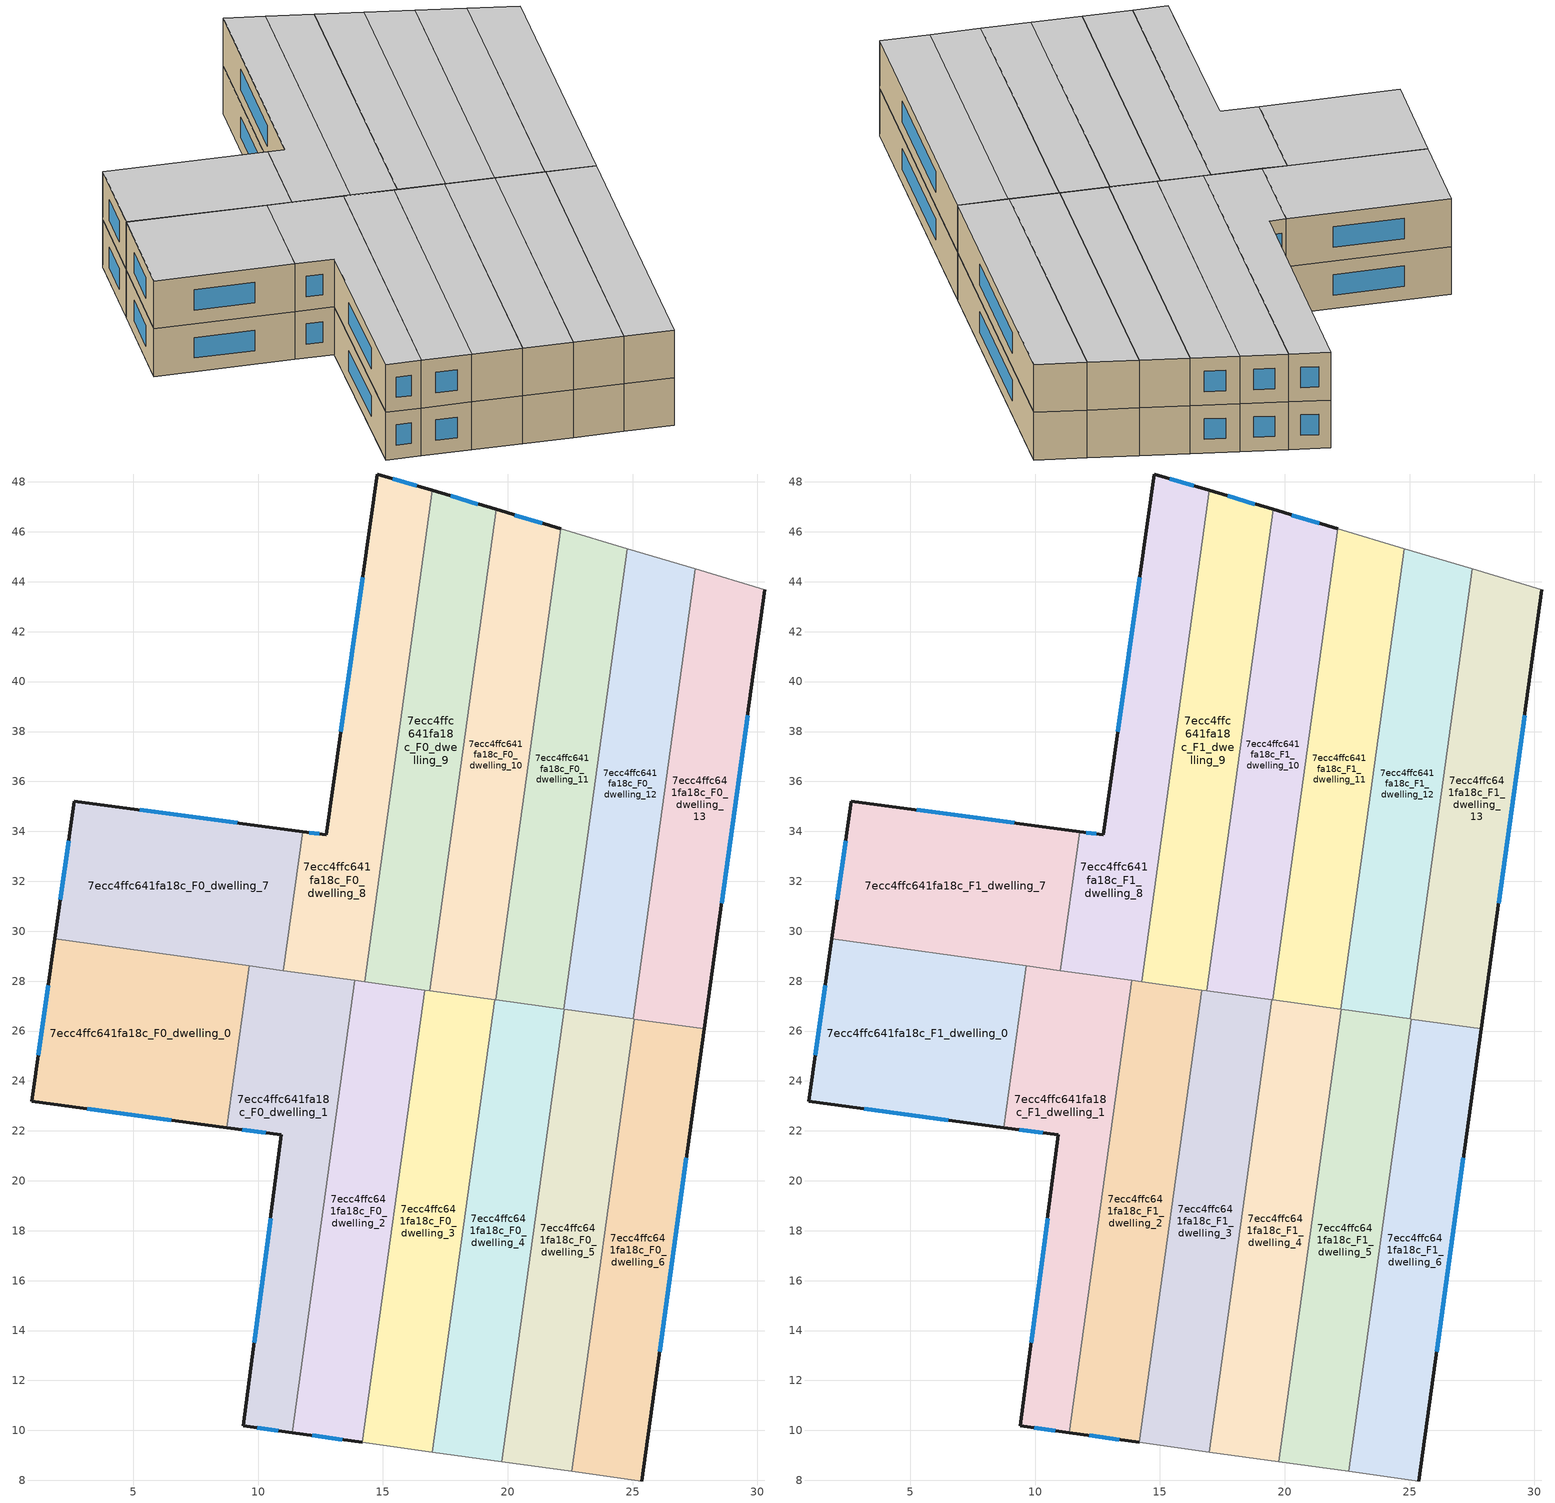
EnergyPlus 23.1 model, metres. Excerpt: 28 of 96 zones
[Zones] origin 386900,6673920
7ecc4ffc641fa18c_F0_dwelling_0
 floor ground (EU_floor_Construction): 9.64,28.61 8.75,22.13 0.92,23.18 1.85,29.69 z0
 wall outside (EU_wall_Construction): 1.85,29.69 0.92,23.18 8.75,22.13 z0:3
 wall to 7ecc4ffc641fa18c_F0_dwelling_1 (EU_wall_Construction): 8.75,22.13 9.64,28.61 z0:3
 wall to 7ecc4ffc641fa18c_F0_dwelling_7 (EU_wall_Construction): 9.64,28.61 1.85,29.69 z0:3
 window (EU_Window_Construction): 3.16,22.88 6.51,22.43 / 1.58,27.83 1.19,25.04 z0.86:2.14
7ecc4ffc641fa18c_F0_dwelling_1
 floor ground (EU_floor_Construction): 13.87,28.03 11.37,9.91 9.41,10.18 10.93,21.83 8.75,22.13 9.64,28.61 z0
 wall outside (EU_wall_Construction): 8.75,22.13 10.93,21.83 9.41,10.18 11.37,9.91 z0:3
 wall to 7ecc4ffc641fa18c_F0_dwelling_2 (EU_wall_Construction): 11.37,9.91 13.87,28.03 z0:3
 wall to 7ecc4ffc641fa18c_F0_dwelling_8 (EU_wall_Construction): 13.87,28.03 11.01,28.42 z0:3
 wall to 7ecc4ffc641fa18c_F0_dwelling_7 (EU_wall_Construction): 11.01,28.42 9.64,28.61 z0:3
 window (EU_Window_Construction): 9.97,10.1 10.81,9.98 / 10.49,18.5 9.84,13.51 / 9.37,22.04 10.31,21.92 z0.86:2.14
7ecc4ffc641fa18c_F0_dwelling_10
 floor ground (EU_floor_Construction): 22.13,46.12 19.52,27.25 16.86,27.61 19.53,46.9 z0
 wall outside (EU_wall_Construction): 22.13,46.12 19.53,46.9 z0:3
 wall to 7ecc4ffc641fa18c_F0_dwelling_9 (EU_wall_Construction): 19.53,46.9 16.86,27.61 z0:3
 wall to 7ecc4ffc641fa18c_F0_dwelling_11 (EU_wall_Construction): 19.52,27.25 22.13,46.12 z0:3
 wall to 7ecc4ffc641fa18c_F0_dwelling_3 (EU_wall_Construction): 16.86,27.61 19.47,27.25 z0:3
 wall to 7ecc4ffc641fa18c_F0_dwelling_4 (EU_wall_Construction): 19.47,27.25 19.52,27.25 z0:3
 window (EU_Window_Construction): 21.39,46.34 20.27,46.67 z0.86:2.14
7ecc4ffc641fa18c_F0_dwelling_11
 floor ground (EU_floor_Construction): 24.79,45.32 22.24,26.87 19.52,27.25 22.13,46.12 z0
 wall adiabatic (EU_wall_Construction): 24.79,45.32 22.13,46.12 z0:3
 wall to 7ecc4ffc641fa18c_F0_dwelling_12 (EU_wall_Construction): 22.24,26.87 24.79,45.32 z0:3
 wall to 7ecc4ffc641fa18c_F0_dwelling_4 (EU_wall_Construction): 19.52,27.25 22.24,26.87 z0:3
7ecc4ffc641fa18c_F0_dwelling_12
 floor ground (EU_floor_Construction): 27.52,44.51 25.02,26.49 22.24,26.87 24.79,45.32 z0
 wall adiabatic (EU_wall_Construction): 27.52,44.51 24.79,45.32 z0:3
 wall to 7ecc4ffc641fa18c_F0_dwelling_13 (EU_wall_Construction): 25.02,26.49 27.52,44.51 z0:3
 wall to 7ecc4ffc641fa18c_F0_dwelling_5 (EU_wall_Construction): 22.27,26.87 25.02,26.49 z0:3
 wall to 7ecc4ffc641fa18c_F0_dwelling_4 (EU_wall_Construction): 22.24,26.87 22.27,26.87 z0:3
7ecc4ffc641fa18c_F0_dwelling_13
 floor ground (EU_floor_Construction): 30.3,43.68 27.87,26.09 25.02,26.49 27.52,44.51 z0
 wall outside (EU_wall_Construction): 27.87,26.09 30.3,43.68 z0:3
 wall adiabatic (EU_wall_Construction): 30.3,43.68 27.52,44.51 z0:3
 wall to 7ecc4ffc641fa18c_F0_dwelling_6 (EU_wall_Construction): 25.07,26.48 27.87,26.09 z0:3
 wall to 7ecc4ffc641fa18c_F0_dwelling_5 (EU_wall_Construction): 25.02,26.49 25.07,26.48 z0:3
 window (EU_Window_Construction): 28.57,31.12 29.61,38.65 z0.86:2.14
7ecc4ffc641fa18c_F0_dwelling_2
 floor ground (EU_floor_Construction): 16.67,27.64 14.17,9.52 11.37,9.91 13.87,28.03 z0
 wall outside (EU_wall_Construction): 11.37,9.91 14.17,9.52 z0:3
 wall to 7ecc4ffc641fa18c_F0_dwelling_3 (EU_wall_Construction): 14.17,9.52 16.67,27.64 z0:3
 wall to 7ecc4ffc641fa18c_F0_dwelling_9 (EU_wall_Construction): 16.67,27.64 14.26,27.97 z0:3
 wall to 7ecc4ffc641fa18c_F0_dwelling_8 (EU_wall_Construction): 14.26,27.97 13.87,28.03 z0:3
 window (EU_Window_Construction): 12.17,9.8 13.37,9.63 z0.86:2.14
7ecc4ffc641fa18c_F0_dwelling_3
 floor ground (EU_floor_Construction): 19.47,27.25 16.97,9.13 14.17,9.52 16.67,27.64 z0
 wall to 7ecc4ffc641fa18c_F0_dwelling_4 (EU_wall_Construction): 16.97,9.13 19.47,27.25 z0:3
 wall adiabatic (EU_wall_Construction): 14.17,9.52 16.97,9.13 z0:3
 wall to 7ecc4ffc641fa18c_F0_dwelling_9 (EU_wall_Construction): 16.86,27.61 16.67,27.64 z0:3
7ecc4ffc641fa18c_F0_dwelling_4
 floor ground (EU_floor_Construction): 22.27,26.87 19.77,8.75 16.97,9.13 19.47,27.25 z0
 wall to 7ecc4ffc641fa18c_F0_dwelling_5 (EU_wall_Construction): 19.77,8.75 22.27,26.87 z0:3
 wall adiabatic (EU_wall_Construction): 16.97,9.13 19.77,8.75 z0:3
7ecc4ffc641fa18c_F0_dwelling_5
 floor ground (EU_floor_Construction): 25.07,26.48 22.57,8.36 19.77,8.75 22.27,26.87 z0
 wall to 7ecc4ffc641fa18c_F0_dwelling_6 (EU_wall_Construction): 22.57,8.36 25.07,26.48 z0:3
 wall adiabatic (EU_wall_Construction): 19.77,8.75 22.57,8.36 z0:3
7ecc4ffc641fa18c_F0_dwelling_6
 floor ground (EU_floor_Construction): 27.87,26.09 25.37,7.97 22.57,8.36 25.07,26.48 z0
 wall outside (EU_wall_Construction): 25.37,7.97 27.87,26.09 z0:3
 wall adiabatic (EU_wall_Construction): 22.57,8.36 25.37,7.97 z0:3
 window (EU_Window_Construction): 26.08,13.15 27.16,20.92 z0.86:2.14
7ecc4ffc641fa18c_F0_dwelling_7
 floor ground (EU_floor_Construction): 11.78,33.99 11.01,28.42 1.85,29.69 2.64,35.21 z0
 wall outside (EU_wall_Construction): 11.78,33.99 2.64,35.21 1.85,29.69 z0:3
 wall to 7ecc4ffc641fa18c_F0_dwelling_8 (EU_wall_Construction): 11.01,28.42 11.78,33.99 z0:3
 window (EU_Window_Construction): 2.41,33.63 2.08,31.27 / 9.17,34.34 5.25,34.86 z0.86:2.14
7ecc4ffc641fa18c_F0_dwelling_8
 floor ground (EU_floor_Construction): 16.98,47.66 14.26,27.97 11.01,28.42 11.78,33.99 12.72,33.86 14.77,48.32 z0
 wall outside (EU_wall_Construction): 16.98,47.66 14.77,48.32 12.72,33.86 11.78,33.99 z0:3
 wall to 7ecc4ffc641fa18c_F0_dwelling_9 (EU_wall_Construction): 14.26,27.97 16.98,47.66 z0:3
 window (EU_Window_Construction): 12.45,33.9 12.05,33.95 / 14.18,44.19 13.31,37.99 / 16.35,47.85 15.4,48.13 z0.86:2.14
7ecc4ffc641fa18c_F0_dwelling_9
 floor ground (EU_floor_Construction): 19.53,46.9 16.86,27.61 14.26,27.97 16.98,47.66 z0
 wall outside (EU_wall_Construction): 19.53,46.9 16.98,47.66 z0:3
 window (EU_Window_Construction): 18.8,47.11 17.71,47.44 z0.86:2.14
7ecc4ffc641fa18c_F1_dwelling_0
 floor to 7ecc4ffc641fa18c_F0_dwelling_0 (EU_floor_Construction): 9.64,28.61 8.75,22.13 0.92,23.18 1.85,29.69 z3
 wall outside (EU_wall_Construction): 1.85,29.69 0.92,23.18 8.75,22.13 z3:6
 wall to 7ecc4ffc641fa18c_F1_dwelling_1 (EU_wall_Construction): 8.75,22.13 9.64,28.61 z3:6
 wall to 7ecc4ffc641fa18c_F1_dwelling_7 (EU_wall_Construction): 9.64,28.61 1.85,29.69 z3:6
 window (EU_Window_Construction): 3.16,22.88 6.51,22.43 / 1.58,27.83 1.19,25.04 z3.86:5.14
 ceiling to 7ecc4ffc641fa18c_F2_dwelling_0 (EU_floor_Construction): 8.75,22.13 9.64,28.61 1.85,29.69 0.92,23.18 z6
7ecc4ffc641fa18c_F1_dwelling_1
 floor to 7ecc4ffc641fa18c_F0_dwelling_1 (EU_floor_Construction): 13.87,28.03 11.37,9.91 9.41,10.18 10.93,21.83 8.75,22.13 9.64,28.61 z3
 wall outside (EU_wall_Construction): 8.75,22.13 10.93,21.83 9.41,10.18 11.37,9.91 z3:6
 wall to 7ecc4ffc641fa18c_F1_dwelling_2 (EU_wall_Construction): 11.37,9.91 13.87,28.03 z3:6
 wall to 7ecc4ffc641fa18c_F1_dwelling_8 (EU_wall_Construction): 13.87,28.03 11.01,28.42 z3:6
 wall to 7ecc4ffc641fa18c_F1_dwelling_7 (EU_wall_Construction): 11.01,28.42 9.64,28.61 z3:6
 window (EU_Window_Construction): 9.97,10.1 10.81,9.98 / 10.49,18.5 9.84,13.51 / 9.37,22.04 10.31,21.92 z3.86:5.14
 ceiling to 7ecc4ffc641fa18c_F2_dwelling_1 (EU_floor_Construction): 11.37,9.91 13.87,28.03 9.64,28.61 8.75,22.13 10.93,21.83 9.41,10.18 z6
7ecc4ffc641fa18c_F1_dwelling_10
 floor to 7ecc4ffc641fa18c_F0_dwelling_10 (EU_floor_Construction): 22.13,46.12 19.52,27.25 16.86,27.61 19.53,46.9 z3
 wall outside (EU_wall_Construction): 22.13,46.12 19.53,46.9 z3:6
 wall to 7ecc4ffc641fa18c_F1_dwelling_9 (EU_wall_Construction): 19.53,46.9 16.86,27.61 z3:6
 wall to 7ecc4ffc641fa18c_F1_dwelling_11 (EU_wall_Construction): 19.52,27.25 22.13,46.12 z3:6
 wall to 7ecc4ffc641fa18c_F1_dwelling_3 (EU_wall_Construction): 16.86,27.61 19.47,27.25 z3:6
 wall to 7ecc4ffc641fa18c_F1_dwelling_4 (EU_wall_Construction): 19.47,27.25 19.52,27.25 z3:6
 window (EU_Window_Construction): 21.39,46.34 20.27,46.67 z3.86:5.14
 ceiling to 7ecc4ffc641fa18c_F2_dwelling_10 (EU_floor_Construction): 19.52,27.25 22.13,46.12 19.53,46.9 16.86,27.61 z6
7ecc4ffc641fa18c_F1_dwelling_11
 floor to 7ecc4ffc641fa18c_F0_dwelling_11 (EU_floor_Construction): 24.79,45.32 22.24,26.87 19.52,27.25 22.13,46.12 z3
 wall adiabatic (EU_wall_Construction): 24.79,45.32 22.13,46.12 z3:6
 wall to 7ecc4ffc641fa18c_F1_dwelling_12 (EU_wall_Construction): 22.24,26.87 24.79,45.32 z3:6
 wall to 7ecc4ffc641fa18c_F1_dwelling_4 (EU_wall_Construction): 19.52,27.25 22.24,26.87 z3:6
 ceiling to 7ecc4ffc641fa18c_F2_dwelling_11 (EU_floor_Construction): 22.24,26.87 24.79,45.32 22.13,46.12 19.52,27.25 z6
7ecc4ffc641fa18c_F1_dwelling_12
 floor to 7ecc4ffc641fa18c_F0_dwelling_12 (EU_floor_Construction): 27.52,44.51 25.02,26.49 22.24,26.87 24.79,45.32 z3
 wall adiabatic (EU_wall_Construction): 27.52,44.51 24.79,45.32 z3:6
 wall to 7ecc4ffc641fa18c_F1_dwelling_13 (EU_wall_Construction): 25.02,26.49 27.52,44.51 z3:6
 wall to 7ecc4ffc641fa18c_F1_dwelling_5 (EU_wall_Construction): 22.27,26.87 25.02,26.49 z3:6
 wall to 7ecc4ffc641fa18c_F1_dwelling_4 (EU_wall_Construction): 22.24,26.87 22.27,26.87 z3:6
 ceiling to 7ecc4ffc641fa18c_F2_dwelling_12 (EU_floor_Construction): 25.02,26.49 27.52,44.51 24.79,45.32 22.24,26.87 z6
7ecc4ffc641fa18c_F1_dwelling_13
 floor to 7ecc4ffc641fa18c_F0_dwelling_13 (EU_floor_Construction): 30.3,43.68 27.87,26.09 25.02,26.49 27.52,44.51 z3
 wall outside (EU_wall_Construction): 27.87,26.09 30.3,43.68 z3:6
 wall adiabatic (EU_wall_Construction): 30.3,43.68 27.52,44.51 z3:6
 wall to 7ecc4ffc641fa18c_F1_dwelling_6 (EU_wall_Construction): 25.07,26.48 27.87,26.09 z3:6
 wall to 7ecc4ffc641fa18c_F1_dwelling_5 (EU_wall_Construction): 25.02,26.49 25.07,26.48 z3:6
 window (EU_Window_Construction): 28.57,31.12 29.61,38.65 z3.86:5.14
 ceiling to 7ecc4ffc641fa18c_F2_dwelling_13 (EU_floor_Construction): 27.87,26.09 30.3,43.68 27.52,44.51 25.02,26.49 z6
7ecc4ffc641fa18c_F1_dwelling_2
 floor to 7ecc4ffc641fa18c_F0_dwelling_2 (EU_floor_Construction): 16.67,27.64 14.17,9.52 11.37,9.91 13.87,28.03 z3
 wall outside (EU_wall_Construction): 11.37,9.91 14.17,9.52 z3:6
 wall to 7ecc4ffc641fa18c_F1_dwelling_3 (EU_wall_Construction): 14.17,9.52 16.67,27.64 z3:6
 wall to 7ecc4ffc641fa18c_F1_dwelling_9 (EU_wall_Construction): 16.67,27.64 14.26,27.97 z3:6
 wall to 7ecc4ffc641fa18c_F1_dwelling_8 (EU_wall_Construction): 14.26,27.97 13.87,28.03 z3:6
 window (EU_Window_Construction): 12.17,9.8 13.37,9.63 z3.86:5.14
 ceiling to 7ecc4ffc641fa18c_F2_dwelling_2 (EU_floor_Construction): 14.17,9.52 16.67,27.64 13.87,28.03 11.37,9.91 z6
7ecc4ffc641fa18c_F1_dwelling_3
 floor to 7ecc4ffc641fa18c_F0_dwelling_3 (EU_floor_Construction): 19.47,27.25 16.97,9.13 14.17,9.52 16.67,27.64 z3
 wall to 7ecc4ffc641fa18c_F1_dwelling_4 (EU_wall_Construction): 16.97,9.13 19.47,27.25 z3:6
 wall adiabatic (EU_wall_Construction): 14.17,9.52 16.97,9.13 z3:6
 wall to 7ecc4ffc641fa18c_F1_dwelling_9 (EU_wall_Construction): 16.86,27.61 16.67,27.64 z3:6
 ceiling to 7ecc4ffc641fa18c_F2_dwelling_3 (EU_floor_Construction): 16.97,9.13 19.47,27.25 16.67,27.64 14.17,9.52 z6
7ecc4ffc641fa18c_F1_dwelling_4
 floor to 7ecc4ffc641fa18c_F0_dwelling_4 (EU_floor_Construction): 22.27,26.87 19.77,8.75 16.97,9.13 19.47,27.25 z3
 wall to 7ecc4ffc641fa18c_F1_dwelling_5 (EU_wall_Construction): 19.77,8.75 22.27,26.87 z3:6
 wall adiabatic (EU_wall_Construction): 16.97,9.13 19.77,8.75 z3:6
 ceiling to 7ecc4ffc641fa18c_F2_dwelling_4 (EU_floor_Construction): 19.77,8.75 22.27,26.87 19.47,27.25 16.97,9.13 z6
7ecc4ffc641fa18c_F1_dwelling_5
 floor to 7ecc4ffc641fa18c_F0_dwelling_5 (EU_floor_Construction): 25.07,26.48 22.57,8.36 19.77,8.75 22.27,26.87 z3
 wall to 7ecc4ffc641fa18c_F1_dwelling_6 (EU_wall_Construction): 22.57,8.36 25.07,26.48 z3:6
 wall adiabatic (EU_wall_Construction): 19.77,8.75 22.57,8.36 z3:6
 ceiling to 7ecc4ffc641fa18c_F2_dwelling_5 (EU_floor_Construction): 22.57,8.36 25.07,26.48 22.27,26.87 19.77,8.75 z6
7ecc4ffc641fa18c_F1_dwelling_6
 floor to 7ecc4ffc641fa18c_F0_dwelling_6 (EU_floor_Construction): 27.87,26.09 25.37,7.97 22.57,8.36 25.07,26.48 z3
 wall outside (EU_wall_Construction): 25.37,7.97 27.87,26.09 z3:6
 wall adiabatic (EU_wall_Construction): 22.57,8.36 25.37,7.97 z3:6
 window (EU_Window_Construction): 26.08,13.15 27.16,20.92 z3.86:5.14
 ceiling to 7ecc4ffc641fa18c_F2_dwelling_6 (EU_floor_Construction): 25.37,7.97 27.87,26.09 25.07,26.48 22.57,8.36 z6
7ecc4ffc641fa18c_F1_dwelling_7
 floor to 7ecc4ffc641fa18c_F0_dwelling_7 (EU_floor_Construction): 11.78,33.99 11.01,28.42 1.85,29.69 2.64,35.21 z3
 wall outside (EU_wall_Construction): 11.78,33.99 2.64,35.21 1.85,29.69 z3:6
 wall to 7ecc4ffc641fa18c_F1_dwelling_8 (EU_wall_Construction): 11.01,28.42 11.78,33.99 z3:6
 window (EU_Window_Construction): 2.41,33.63 2.08,31.27 / 9.17,34.34 5.25,34.86 z3.86:5.14
 ceiling to 7ecc4ffc641fa18c_F2_dwelling_7 (EU_floor_Construction): 11.01,28.42 11.78,33.99 2.64,35.21 1.85,29.69 z6
7ecc4ffc641fa18c_F1_dwelling_8
 floor to 7ecc4ffc641fa18c_F0_dwelling_8 (EU_floor_Construction): 16.98,47.66 14.26,27.97 11.01,28.42 11.78,33.99 12.72,33.86 14.77,48.32 z3
 wall outside (EU_wall_Construction): 16.98,47.66 14.77,48.32 12.72,33.86 11.78,33.99 z3:6
 wall to 7ecc4ffc641fa18c_F1_dwelling_9 (EU_wall_Construction): 14.26,27.97 16.98,47.66 z3:6
 window (EU_Window_Construction): 12.45,33.9 12.05,33.95 / 14.18,44.19 13.31,37.99 / 16.35,47.85 15.4,48.13 z3.86:5.14
 ceiling to 7ecc4ffc641fa18c_F2_dwelling_8 (EU_floor_Construction): 14.26,27.97 16.98,47.66 14.77,48.32 12.72,33.86 11.78,33.99 11.01,28.42 z6
7ecc4ffc641fa18c_F1_dwelling_9
 floor to 7ecc4ffc641fa18c_F0_dwelling_9 (EU_floor_Construction): 19.53,46.9 16.86,27.61 14.26,27.97 16.98,47.66 z3
 wall outside (EU_wall_Construction): 19.53,46.9 16.98,47.66 z3:6
 window (EU_Window_Construction): 18.8,47.11 17.71,47.44 z3.86:5.14
 ceiling to 7ecc4ffc641fa18c_F2_dwelling_9 (EU_floor_Construction): 16.86,27.61 19.53,46.9 16.98,47.66 14.26,27.97 z6
[Building]
EU S2 Campaign: North Axis=0; Terrain=City; Solar Distribution=FullExterior
[Site:Location]
Helsinki-Vantaa.AP: Latitude=60.317; Longitude=24.963; Time Zone=2; Elevation=54.6
[SizingPeriod:WeatherFileDays]
AnnualSizingPeriod: Begin Month=1; Begin Day of Month=1; End Month=12; End Day of Month=31; Day of Week for Start Day=Monday; Use Weather File Daylight Saving Period=No; Use Weather File Rain and Snow Indicators=No
[MATERIAL]
EU_InternalMass_Material: Roughness=MediumRough; Thickness=0.1; Conductivity=1; Density=1800; Specific Heat=900; Thermal Absorptance=0.9; Solar Absorptance=0.7; Visible Absorptance=0.7
[MATERIAL:NOMASS] Roughness=MediumRough; Thermal Absorptance=0.9; Solar Absorptance=0.7; Visible Absorptance=0.7
Name | Thermal Resistance
EU_wall_NoMass | 1.10183
EU_floor_NoMass | 1.70606
[WINDOWMATERIAL:SIMPLEGLAZINGSYSTEM]
EU_Window_SimpleGlazing: UFactor=3.11035; Solar Heat Gain Coefficient=0.8; Visible Transmittance=0.8
[CONSTRUCTION]
EU_wall_Construction: EU_wall_NoMass
EU_floor_Construction: EU_floor_NoMass
EU_Window_Construction: EU_Window_SimpleGlazing
EU_InternalMass_Construction: EU_InternalMass_Material
[ZONE] Type=1; Multiplier=1; Ceiling Height=autocalculate; Floor Area=autocalculate; Part of Total Floor Area=Yes
Name | Volume
7ecc4ffc641fa18c_F0_dwelling_0; 7ecc4ffc641fa18c_F1_dwelling_0; 7ecc4ffc641fa18c_F0_dwelling_8; 7ecc4ffc641fa18c_F1_dwelling_8 | 155.095
7ecc4ffc641fa18c_F0_dwelling_1; 7ecc4ffc641fa18c_F1_dwelling_1 | 155.111
7ecc4ffc641fa18c_F0_dwelling_10; 7ecc4ffc641fa18c_F1_dwelling_10; 7ecc4ffc641fa18c_F0_dwelling_2; 7ecc4ffc641fa18c_F1_dwelling_2 | 155.143
7ecc4ffc641fa18c_F0_dwelling_11; 7ecc4ffc641fa18c_F1_dwelling_11 | 155.0625
7ecc4ffc641fa18c_F0_dwelling_12; 7ecc4ffc641fa18c_F1_dwelling_12 | 155.148
7ecc4ffc641fa18c_F0_dwelling_13; 7ecc4ffc641fa18c_F1_dwelling_13 | 155.094
7ecc4ffc641fa18c_F0_dwelling_3; 7ecc4ffc641fa18c_F1_dwelling_3 | 155.116
7ecc4ffc641fa18c_F0_dwelling_4; 7ecc4ffc641fa18c_F1_dwelling_4 | 155.08
7ecc4ffc641fa18c_F0_dwelling_5; 7ecc4ffc641fa18c_F1_dwelling_5 | 155.107
7ecc4ffc641fa18c_F0_dwelling_6; 7ecc4ffc641fa18c_F1_dwelling_6 | 155.106
7ecc4ffc641fa18c_F0_dwelling_7; 7ecc4ffc641fa18c_F1_dwelling_7 | 155.112
7ecc4ffc641fa18c_F0_dwelling_9; 7ecc4ffc641fa18c_F1_dwelling_9 | 155.097
[INTERNALMASS] Construction=EU_InternalMass_Construction
Name | Zone or ZoneList | Surface Area
7ecc4ffc641fa18c_F0_dwelling_0_EU_InternalMass | 7ecc4ffc641fa18c_F0_dwelling_0 | 51.6984
7ecc4ffc641fa18c_F0_dwelling_1_EU_InternalMass | 7ecc4ffc641fa18c_F0_dwelling_1 | 51.704
7ecc4ffc641fa18c_F0_dwelling_2_EU_InternalMass | 7ecc4ffc641fa18c_F0_dwelling_2 | 51.7143
7ecc4ffc641fa18c_F0_dwelling_3_EU_InternalMass | 7ecc4ffc641fa18c_F0_dwelling_3 | 51.7054
7ecc4ffc641fa18c_F0_dwelling_4_EU_InternalMass | 7ecc4ffc641fa18c_F0_dwelling_4 | 51.6935
7ecc4ffc641fa18c_F0_dwelling_5_EU_InternalMass | 7ecc4ffc641fa18c_F0_dwelling_5 | 51.7022
7ecc4ffc641fa18c_F0_dwelling_6_EU_InternalMass | 7ecc4ffc641fa18c_F0_dwelling_6 | 51.7022
7ecc4ffc641fa18c_F0_dwelling_7_EU_InternalMass | 7ecc4ffc641fa18c_F0_dwelling_7 | 51.7036
7ecc4ffc641fa18c_F0_dwelling_8_EU_InternalMass | 7ecc4ffc641fa18c_F0_dwelling_8 | 51.6983
7ecc4ffc641fa18c_F0_dwelling_9_EU_InternalMass | 7ecc4ffc641fa18c_F0_dwelling_9 | 51.6989
7ecc4ffc641fa18c_F0_dwelling_10_EU_InternalMass | 7ecc4ffc641fa18c_F0_dwelling_10 | 51.7145
7ecc4ffc641fa18c_F0_dwelling_11_EU_InternalMass | 7ecc4ffc641fa18c_F0_dwelling_11 | 51.6872
7ecc4ffc641fa18c_F0_dwelling_12_EU_InternalMass | 7ecc4ffc641fa18c_F0_dwelling_12 | 51.7161
7ecc4ffc641fa18c_F0_dwelling_13_EU_InternalMass | 7ecc4ffc641fa18c_F0_dwelling_13 | 51.6979
7ecc4ffc641fa18c_F1_dwelling_0_EU_InternalMass | 7ecc4ffc641fa18c_F1_dwelling_0 | 51.6984
7ecc4ffc641fa18c_F1_dwelling_1_EU_InternalMass | 7ecc4ffc641fa18c_F1_dwelling_1 | 51.704
7ecc4ffc641fa18c_F1_dwelling_2_EU_InternalMass | 7ecc4ffc641fa18c_F1_dwelling_2 | 51.7143
7ecc4ffc641fa18c_F1_dwelling_3_EU_InternalMass | 7ecc4ffc641fa18c_F1_dwelling_3 | 51.7054
7ecc4ffc641fa18c_F1_dwelling_4_EU_InternalMass | 7ecc4ffc641fa18c_F1_dwelling_4 | 51.6935
7ecc4ffc641fa18c_F1_dwelling_5_EU_InternalMass | 7ecc4ffc641fa18c_F1_dwelling_5 | 51.7022
7ecc4ffc641fa18c_F1_dwelling_6_EU_InternalMass | 7ecc4ffc641fa18c_F1_dwelling_6 | 51.7022
7ecc4ffc641fa18c_F1_dwelling_7_EU_InternalMass | 7ecc4ffc641fa18c_F1_dwelling_7 | 51.7036
7ecc4ffc641fa18c_F1_dwelling_8_EU_InternalMass | 7ecc4ffc641fa18c_F1_dwelling_8 | 51.6983
7ecc4ffc641fa18c_F1_dwelling_9_EU_InternalMass | 7ecc4ffc641fa18c_F1_dwelling_9 | 51.6989
7ecc4ffc641fa18c_F1_dwelling_10_EU_InternalMass | 7ecc4ffc641fa18c_F1_dwelling_10 | 51.7145
7ecc4ffc641fa18c_F1_dwelling_11_EU_InternalMass | 7ecc4ffc641fa18c_F1_dwelling_11 | 51.6872
7ecc4ffc641fa18c_F1_dwelling_12_EU_InternalMass | 7ecc4ffc641fa18c_F1_dwelling_12 | 51.7161
7ecc4ffc641fa18c_F1_dwelling_13_EU_InternalMass | 7ecc4ffc641fa18c_F1_dwelling_13 | 51.6979
[OTHEREQUIPMENT] Fuel Type=Electricity; Design Level Calculation Method=Watts/Area; Power per Zone Floor Area=1; Fraction Latent=0; Fraction Radiant=0; Fraction Lost=0; Carbon Dioxide Generation Rate=0; EndUse Subcategory=EU_Step8_InternalGains
Name | Zone or ZoneList or Space or SpaceList | Schedule
EU_Step8_InternalGain_7ecc4ffc641fa18c_F0_dwelling_0_f000 | 7ecc4ffc641fa18c_F0_dwelling_0 | EU_Step8_GainSchedule_7ecc4ffc641fa18c_F0_dwelling_0_f000
EU_Step8_InternalGain_7ecc4ffc641fa18c_F0_dwelling_1_f000 | 7ecc4ffc641fa18c_F0_dwelling_1 | EU_Step8_GainSchedule_7ecc4ffc641fa18c_F0_dwelling_1_f000
EU_Step8_InternalGain_7ecc4ffc641fa18c_F0_dwelling_2_f000 | 7ecc4ffc641fa18c_F0_dwelling_2 | EU_Step8_GainSchedule_7ecc4ffc641fa18c_F0_dwelling_2_f000
EU_Step8_InternalGain_7ecc4ffc641fa18c_F0_dwelling_3_f000 | 7ecc4ffc641fa18c_F0_dwelling_3 | EU_Step8_GainSchedule_7ecc4ffc641fa18c_F0_dwelling_3_f000
EU_Step8_InternalGain_7ecc4ffc641fa18c_F0_dwelling_4_f000 | 7ecc4ffc641fa18c_F0_dwelling_4 | EU_Step8_GainSchedule_7ecc4ffc641fa18c_F0_dwelling_4_f000
EU_Step8_InternalGain_7ecc4ffc641fa18c_F0_dwelling_5_f000 | 7ecc4ffc641fa18c_F0_dwelling_5 | EU_Step8_GainSchedule_7ecc4ffc641fa18c_F0_dwelling_5_f000
EU_Step8_InternalGain_7ecc4ffc641fa18c_F0_dwelling_6_f000 | 7ecc4ffc641fa18c_F0_dwelling_6 | EU_Step8_GainSchedule_7ecc4ffc641fa18c_F0_dwelling_6_f000
EU_Step8_InternalGain_7ecc4ffc641fa18c_F0_dwelling_7_f000 | 7ecc4ffc641fa18c_F0_dwelling_7 | EU_Step8_GainSchedule_7ecc4ffc641fa18c_F0_dwelling_7_f000
EU_Step8_InternalGain_7ecc4ffc641fa18c_F0_dwelling_8_f000 | 7ecc4ffc641fa18c_F0_dwelling_8 | EU_Step8_GainSchedule_7ecc4ffc641fa18c_F0_dwelling_8_f000
EU_Step8_InternalGain_7ecc4ffc641fa18c_F0_dwelling_9_f000 | 7ecc4ffc641fa18c_F0_dwelling_9 | EU_Step8_GainSchedule_7ecc4ffc641fa18c_F0_dwelling_9_f000
EU_Step8_InternalGain_7ecc4ffc641fa18c_F0_dwelling_10_f000 | 7ecc4ffc641fa18c_F0_dwelling_10 | EU_Step8_GainSchedule_7ecc4ffc641fa18c_F0_dwelling_10_f000
EU_Step8_InternalGain_7ecc4ffc641fa18c_F0_dwelling_11_f000 | 7ecc4ffc641fa18c_F0_dwelling_11 | EU_Step8_GainSchedule_7ecc4ffc641fa18c_F0_dwelling_11_f000
EU_Step8_InternalGain_7ecc4ffc641fa18c_F0_dwelling_12_f000 | 7ecc4ffc641fa18c_F0_dwelling_12 | EU_Step8_GainSchedule_7ecc4ffc641fa18c_F0_dwelling_12_f000
EU_Step8_InternalGain_7ecc4ffc641fa18c_F0_dwelling_13_f000 | 7ecc4ffc641fa18c_F0_dwelling_13 | EU_Step8_GainSchedule_7ecc4ffc641fa18c_F0_dwelling_13_f000
EU_Step8_InternalGain_7ecc4ffc641fa18c_F1_dwelling_0_f000 | 7ecc4ffc641fa18c_F1_dwelling_0 | EU_Step8_GainSchedule_7ecc4ffc641fa18c_F1_dwelling_0_f000
EU_Step8_InternalGain_7ecc4ffc641fa18c_F1_dwelling_1_f000 | 7ecc4ffc641fa18c_F1_dwelling_1 | EU_Step8_GainSchedule_7ecc4ffc641fa18c_F1_dwelling_1_f000
EU_Step8_InternalGain_7ecc4ffc641fa18c_F1_dwelling_2_f000 | 7ecc4ffc641fa18c_F1_dwelling_2 | EU_Step8_GainSchedule_7ecc4ffc641fa18c_F1_dwelling_2_f000
EU_Step8_InternalGain_7ecc4ffc641fa18c_F1_dwelling_3_f000 | 7ecc4ffc641fa18c_F1_dwelling_3 | EU_Step8_GainSchedule_7ecc4ffc641fa18c_F1_dwelling_3_f000
EU_Step8_InternalGain_7ecc4ffc641fa18c_F1_dwelling_4_f000 | 7ecc4ffc641fa18c_F1_dwelling_4 | EU_Step8_GainSchedule_7ecc4ffc641fa18c_F1_dwelling_4_f000
EU_Step8_InternalGain_7ecc4ffc641fa18c_F1_dwelling_5_f000 | 7ecc4ffc641fa18c_F1_dwelling_5 | EU_Step8_GainSchedule_7ecc4ffc641fa18c_F1_dwelling_5_f000
EU_Step8_InternalGain_7ecc4ffc641fa18c_F1_dwelling_6_f000 | 7ecc4ffc641fa18c_F1_dwelling_6 | EU_Step8_GainSchedule_7ecc4ffc641fa18c_F1_dwelling_6_f000
EU_Step8_InternalGain_7ecc4ffc641fa18c_F1_dwelling_7_f000 | 7ecc4ffc641fa18c_F1_dwelling_7 | EU_Step8_GainSchedule_7ecc4ffc641fa18c_F1_dwelling_7_f000
EU_Step8_InternalGain_7ecc4ffc641fa18c_F1_dwelling_8_f000 | 7ecc4ffc641fa18c_F1_dwelling_8 | EU_Step8_GainSchedule_7ecc4ffc641fa18c_F1_dwelling_8_f000
EU_Step8_InternalGain_7ecc4ffc641fa18c_F1_dwelling_9_f000 | 7ecc4ffc641fa18c_F1_dwelling_9 | EU_Step8_GainSchedule_7ecc4ffc641fa18c_F1_dwelling_9_f000
EU_Step8_InternalGain_7ecc4ffc641fa18c_F1_dwelling_10_f000 | 7ecc4ffc641fa18c_F1_dwelling_10 | EU_Step8_GainSchedule_7ecc4ffc641fa18c_F1_dwelling_10_f000
EU_Step8_InternalGain_7ecc4ffc641fa18c_F1_dwelling_11_f000 | 7ecc4ffc641fa18c_F1_dwelling_11 | EU_Step8_GainSchedule_7ecc4ffc641fa18c_F1_dwelling_11_f000
EU_Step8_InternalGain_7ecc4ffc641fa18c_F1_dwelling_12_f000 | 7ecc4ffc641fa18c_F1_dwelling_12 | EU_Step8_GainSchedule_7ecc4ffc641fa18c_F1_dwelling_12_f000
EU_Step8_InternalGain_7ecc4ffc641fa18c_F1_dwelling_13_f000 | 7ecc4ffc641fa18c_F1_dwelling_13 | EU_Step8_GainSchedule_7ecc4ffc641fa18c_F1_dwelling_13_f000
[ZONEVENTILATION:DESIGNFLOWRATE] Schedule=EU_AlwaysOn; Design Flow Rate Calculation Method=AirChanges/Hour; Air Changes per Hour=0.756316; Ventilation Type=Natural; Fan Pressure Rise=0; Fan Total Efficiency=1; Constant Term Coefficient=1; Temperature Term Coefficient=0; Velocity Term Coefficient=0; Velocity Squared Term Coefficient=0; Minimum Indoor Temperature=-100; Maximum Indoor Temperature=100; Delta Temperature=-100; Minimum Outdoor Temperature=-100; Maximum Outdoor Temperature=100; Maximum Wind Speed=40
Name | Zone or ZoneList or Space or SpaceList
EU_ConstantAir_7ecc4ffc641fa18c_F0_dwelling_0 | 7ecc4ffc641fa18c_F0_dwelling_0
EU_ConstantAir_7ecc4ffc641fa18c_F0_dwelling_1 | 7ecc4ffc641fa18c_F0_dwelling_1
EU_ConstantAir_7ecc4ffc641fa18c_F0_dwelling_2 | 7ecc4ffc641fa18c_F0_dwelling_2
EU_ConstantAir_7ecc4ffc641fa18c_F0_dwelling_3 | 7ecc4ffc641fa18c_F0_dwelling_3
EU_ConstantAir_7ecc4ffc641fa18c_F0_dwelling_4 | 7ecc4ffc641fa18c_F0_dwelling_4
EU_ConstantAir_7ecc4ffc641fa18c_F0_dwelling_5 | 7ecc4ffc641fa18c_F0_dwelling_5
EU_ConstantAir_7ecc4ffc641fa18c_F0_dwelling_6 | 7ecc4ffc641fa18c_F0_dwelling_6
EU_ConstantAir_7ecc4ffc641fa18c_F0_dwelling_7 | 7ecc4ffc641fa18c_F0_dwelling_7
EU_ConstantAir_7ecc4ffc641fa18c_F0_dwelling_8 | 7ecc4ffc641fa18c_F0_dwelling_8
EU_ConstantAir_7ecc4ffc641fa18c_F0_dwelling_9 | 7ecc4ffc641fa18c_F0_dwelling_9
EU_ConstantAir_7ecc4ffc641fa18c_F0_dwelling_10 | 7ecc4ffc641fa18c_F0_dwelling_10
EU_ConstantAir_7ecc4ffc641fa18c_F0_dwelling_11 | 7ecc4ffc641fa18c_F0_dwelling_11
EU_ConstantAir_7ecc4ffc641fa18c_F0_dwelling_12 | 7ecc4ffc641fa18c_F0_dwelling_12
EU_ConstantAir_7ecc4ffc641fa18c_F0_dwelling_13 | 7ecc4ffc641fa18c_F0_dwelling_13
EU_ConstantAir_7ecc4ffc641fa18c_F1_dwelling_0 | 7ecc4ffc641fa18c_F1_dwelling_0
EU_ConstantAir_7ecc4ffc641fa18c_F1_dwelling_1 | 7ecc4ffc641fa18c_F1_dwelling_1
EU_ConstantAir_7ecc4ffc641fa18c_F1_dwelling_2 | 7ecc4ffc641fa18c_F1_dwelling_2
EU_ConstantAir_7ecc4ffc641fa18c_F1_dwelling_3 | 7ecc4ffc641fa18c_F1_dwelling_3
EU_ConstantAir_7ecc4ffc641fa18c_F1_dwelling_4 | 7ecc4ffc641fa18c_F1_dwelling_4
EU_ConstantAir_7ecc4ffc641fa18c_F1_dwelling_5 | 7ecc4ffc641fa18c_F1_dwelling_5
EU_ConstantAir_7ecc4ffc641fa18c_F1_dwelling_6 | 7ecc4ffc641fa18c_F1_dwelling_6
EU_ConstantAir_7ecc4ffc641fa18c_F1_dwelling_7 | 7ecc4ffc641fa18c_F1_dwelling_7
EU_ConstantAir_7ecc4ffc641fa18c_F1_dwelling_8 | 7ecc4ffc641fa18c_F1_dwelling_8
EU_ConstantAir_7ecc4ffc641fa18c_F1_dwelling_9 | 7ecc4ffc641fa18c_F1_dwelling_9
EU_ConstantAir_7ecc4ffc641fa18c_F1_dwelling_10 | 7ecc4ffc641fa18c_F1_dwelling_10
EU_ConstantAir_7ecc4ffc641fa18c_F1_dwelling_11 | 7ecc4ffc641fa18c_F1_dwelling_11
EU_ConstantAir_7ecc4ffc641fa18c_F1_dwelling_12 | 7ecc4ffc641fa18c_F1_dwelling_12
EU_ConstantAir_7ecc4ffc641fa18c_F1_dwelling_13 | 7ecc4ffc641fa18c_F1_dwelling_13
[HVACTEMPLATE:THERMOSTAT] Constant Heating Setpoint=20; Constant Cooling Setpoint=50
EU_HeatOnly_7ecc4ffc641fa18c_F0_dwelling_0; EU_HeatOnly_7ecc4ffc641fa18c_F0_dwelling_1; EU_HeatOnly_7ecc4ffc641fa18c_F0_dwelling_2; EU_HeatOnly_7ecc4ffc641fa18c_F0_dwelling_3; EU_HeatOnly_7ecc4ffc641fa18c_F0_dwelling_4; EU_HeatOnly_7ecc4ffc641fa18c_F0_dwelling_5; EU_HeatOnly_7ecc4ffc641fa18c_F0_dwelling_6; EU_HeatOnly_7ecc4ffc641fa18c_F0_dwelling_7; EU_HeatOnly_7ecc4ffc641fa18c_F0_dwelling_8; EU_HeatOnly_7ecc4ffc641fa18c_F0_dwelling_9; EU_HeatOnly_7ecc4ffc641fa18c_F0_dwelling_10; EU_HeatOnly_7ecc4ffc641fa18c_F0_dwelling_11; EU_HeatOnly_7ecc4ffc641fa18c_F0_dwelling_12; EU_HeatOnly_7ecc4ffc641fa18c_F0_dwelling_13; EU_HeatOnly_7ecc4ffc641fa18c_F1_dwelling_0; EU_HeatOnly_7ecc4ffc641fa18c_F1_dwelling_1; EU_HeatOnly_7ecc4ffc641fa18c_F1_dwelling_2; EU_HeatOnly_7ecc4ffc641fa18c_F1_dwelling_3; EU_HeatOnly_7ecc4ffc641fa18c_F1_dwelling_4; EU_HeatOnly_7ecc4ffc641fa18c_F1_dwelling_5; EU_HeatOnly_7ecc4ffc641fa18c_F1_dwelling_6; EU_HeatOnly_7ecc4ffc641fa18c_F1_dwelling_7; EU_HeatOnly_7ecc4ffc641fa18c_F1_dwelling_8; EU_HeatOnly_7ecc4ffc641fa18c_F1_dwelling_9; EU_HeatOnly_7ecc4ffc641fa18c_F1_dwelling_10; EU_HeatOnly_7ecc4ffc641fa18c_F1_dwelling_11; EU_HeatOnly_7ecc4ffc641fa18c_F1_dwelling_12; EU_HeatOnly_7ecc4ffc641fa18c_F1_dwelling_13; EU_HeatOnly_7ecc4ffc641fa18c_F2_dwelling_0; EU_HeatOnly_7ecc4ffc641fa18c_F2_dwelling_1; EU_HeatOnly_7ecc4ffc641fa18c_F2_dwelling_2; EU_HeatOnly_7ecc4ffc641fa18c_F2_dwelling_3; EU_HeatOnly_7ecc4ffc641fa18c_F2_dwelling_4; EU_HeatOnly_7ecc4ffc641fa18c_F2_dwelling_5; EU_HeatOnly_7ecc4ffc641fa18c_F2_dwelling_6; EU_HeatOnly_7ecc4ffc641fa18c_F2_dwelling_7; EU_HeatOnly_7ecc4ffc641fa18c_F2_dwelling_8; EU_HeatOnly_7ecc4ffc641fa18c_F2_dwelling_9; EU_HeatOnly_7ecc4ffc641fa18c_F2_dwelling_10; EU_HeatOnly_7ecc4ffc641fa18c_F2_dwelling_11; EU_HeatOnly_7ecc4ffc641fa18c_F2_dwelling_12; EU_HeatOnly_7ecc4ffc641fa18c_F2_dwelling_13; EU_HeatOnly_7ecc4ffc641fa18c_F3_dwelling_0; EU_HeatOnly_7ecc4ffc641fa18c_F3_dwelling_1; EU_HeatOnly_7ecc4ffc641fa18c_F3_dwelling_2; EU_HeatOnly_7ecc4ffc641fa18c_F3_dwelling_3; EU_HeatOnly_7ecc4ffc641fa18c_F3_dwelling_4; EU_HeatOnly_7ecc4ffc641fa18c_F3_dwelling_5; EU_HeatOnly_7ecc4ffc641fa18c_F3_dwelling_6; EU_HeatOnly_7ecc4ffc641fa18c_F3_dwelling_7; EU_HeatOnly_7ecc4ffc641fa18c_F3_dwelling_8; EU_HeatOnly_7ecc4ffc641fa18c_F3_dwelling_9; EU_HeatOnly_7ecc4ffc641fa18c_F3_dwelling_10; EU_HeatOnly_7ecc4ffc641fa18c_F3_dwelling_11; EU_HeatOnly_7ecc4ffc641fa18c_F3_dwelling_12; EU_HeatOnly_7ecc4ffc641fa18c_F3_dwelling_13; EU_HeatOnly_7ecc4ffc641fa18c_F4_dwelling_0; EU_HeatOnly_7ecc4ffc641fa18c_F4_dwelling_1; EU_HeatOnly_7ecc4ffc641fa18c_F4_dwelling_2; EU_HeatOnly_7ecc4ffc641fa18c_F4_dwelling_3; EU_HeatOnly_7ecc4ffc641fa18c_F4_dwelling_4; EU_HeatOnly_7ecc4ffc641fa18c_F4_dwelling_5; EU_HeatOnly_7ecc4ffc641fa18c_F4_dwelling_6; EU_HeatOnly_7ecc4ffc641fa18c_F4_dwelling_7; EU_HeatOnly_7ecc4ffc641fa18c_F4_dwelling_8; EU_HeatOnly_7ecc4ffc641fa18c_F4_dwelling_9; EU_HeatOnly_7ecc4ffc641fa18c_F4_dwelling_10; EU_HeatOnly_7ecc4ffc641fa18c_F4_dwelling_11; EU_HeatOnly_7ecc4ffc641fa18c_F4_dwelling_12; EU_HeatOnly_7ecc4ffc641fa18c_F4_dwelling_13; EU_HeatOnly_7ecc4ffc641fa18c_F5_dwelling_0; EU_HeatOnly_7ecc4ffc641fa18c_F5_dwelling_1; EU_HeatOnly_7ecc4ffc641fa18c_F5_dwelling_2; EU_HeatOnly_7ecc4ffc641fa18c_F5_dwelling_3; EU_HeatOnly_7ecc4ffc641fa18c_F5_dwelling_4; EU_HeatOnly_7ecc4ffc641fa18c_F5_dwelling_5; EU_HeatOnly_7ecc4ffc641fa18c_F5_dwelling_6; EU_HeatOnly_7ecc4ffc641fa18c_F5_dwelling_7; EU_HeatOnly_7ecc4ffc641fa18c_F5_dwelling_8; EU_HeatOnly_7ecc4ffc641fa18c_F5_dwelling_9; EU_HeatOnly_7ecc4ffc641fa18c_F5_dwelling_10; EU_HeatOnly_7ecc4ffc641fa18c_F5_dwelling_11; EU_HeatOnly_7ecc4ffc641fa18c_F5_dwelling_12; EU_HeatOnly_7ecc4ffc641fa18c_F6_dwelling_0; EU_HeatOnly_7ecc4ffc641fa18c_F6_dwelling_1; EU_HeatOnly_7ecc4ffc641fa18c_F6_dwelling_2; EU_HeatOnly_7ecc4ffc641fa18c_F6_dwelling_3; EU_HeatOnly_7ecc4ffc641fa18c_F6_dwelling_4; EU_HeatOnly_7ecc4ffc641fa18c_F6_dwelling_5; EU_HeatOnly_7ecc4ffc641fa18c_F6_dwelling_6; EU_HeatOnly_7ecc4ffc641fa18c_F6_dwelling_7; EU_HeatOnly_7ecc4ffc641fa18c_F6_dwelling_8; EU_HeatOnly_7ecc4ffc641fa18c_F6_dwelling_9; EU_HeatOnly_7ecc4ffc641fa18c_F6_dwelling_10; EU_HeatOnly_7ecc4ffc641fa18c_F6_dwelling_11; EU_HeatOnly_7ecc4ffc641fa18c_F6_dwelling_12
[HVACTEMPLATE:ZONE:IDEALLOADSAIRSYSTEM] System Availability Schedule=EU_AlwaysOn; Maximum Heating Supply Air Temperature=50; Minimum Cooling Supply Air Temperature=13; Maximum Heating Supply Air Humidity Ratio=0.0156; Minimum Cooling Supply Air Humidity Ratio=0.0077; Heating Limit=NoLimit; Cooling Limit=NoLimit; Heating Availability Schedule=EU_AlwaysOn; Cooling Availability Schedule=EU_CoolingOff; Dehumidification Control Type=ConstantSensibleHeatRatio; Cooling Sensible Heat Ratio=0.7; Dehumidification Setpoint=60; Humidification Control Type=None; Humidification Setpoint=30; Outdoor Air Method=None; Outdoor Air Flow Rate per Person=0.00944; Outdoor Air Flow Rate per Zone Floor Area=0; Outdoor Air Flow Rate per Zone=0; Demand Controlled Ventilation Type=None; Outdoor Air Economizer Type=NoEconomizer; Heat Recovery Type=None; Sensible Heat Recovery Effectiveness=0.7; Latent Heat Recovery Effectiveness=0.65
Name | Template Thermostat
7ecc4ffc641fa18c_F0_dwelling_0 | EU_HeatOnly_7ecc4ffc641fa18c_F0_dwelling_0
7ecc4ffc641fa18c_F0_dwelling_1 | EU_HeatOnly_7ecc4ffc641fa18c_F0_dwelling_1
7ecc4ffc641fa18c_F0_dwelling_2 | EU_HeatOnly_7ecc4ffc641fa18c_F0_dwelling_2
7ecc4ffc641fa18c_F0_dwelling_3 | EU_HeatOnly_7ecc4ffc641fa18c_F0_dwelling_3
7ecc4ffc641fa18c_F0_dwelling_4 | EU_HeatOnly_7ecc4ffc641fa18c_F0_dwelling_4
7ecc4ffc641fa18c_F0_dwelling_5 | EU_HeatOnly_7ecc4ffc641fa18c_F0_dwelling_5
7ecc4ffc641fa18c_F0_dwelling_6 | EU_HeatOnly_7ecc4ffc641fa18c_F0_dwelling_6
7ecc4ffc641fa18c_F0_dwelling_7 | EU_HeatOnly_7ecc4ffc641fa18c_F0_dwelling_7
7ecc4ffc641fa18c_F0_dwelling_8 | EU_HeatOnly_7ecc4ffc641fa18c_F0_dwelling_8
7ecc4ffc641fa18c_F0_dwelling_9 | EU_HeatOnly_7ecc4ffc641fa18c_F0_dwelling_9
7ecc4ffc641fa18c_F0_dwelling_10 | EU_HeatOnly_7ecc4ffc641fa18c_F0_dwelling_10
7ecc4ffc641fa18c_F0_dwelling_11 | EU_HeatOnly_7ecc4ffc641fa18c_F0_dwelling_11
7ecc4ffc641fa18c_F0_dwelling_12 | EU_HeatOnly_7ecc4ffc641fa18c_F0_dwelling_12
7ecc4ffc641fa18c_F0_dwelling_13 | EU_HeatOnly_7ecc4ffc641fa18c_F0_dwelling_13
7ecc4ffc641fa18c_F1_dwelling_0 | EU_HeatOnly_7ecc4ffc641fa18c_F1_dwelling_0
7ecc4ffc641fa18c_F1_dwelling_1 | EU_HeatOnly_7ecc4ffc641fa18c_F1_dwelling_1
7ecc4ffc641fa18c_F1_dwelling_2 | EU_HeatOnly_7ecc4ffc641fa18c_F1_dwelling_2
7ecc4ffc641fa18c_F1_dwelling_3 | EU_HeatOnly_7ecc4ffc641fa18c_F1_dwelling_3
7ecc4ffc641fa18c_F1_dwelling_4 | EU_HeatOnly_7ecc4ffc641fa18c_F1_dwelling_4
7ecc4ffc641fa18c_F1_dwelling_5 | EU_HeatOnly_7ecc4ffc641fa18c_F1_dwelling_5
7ecc4ffc641fa18c_F1_dwelling_6 | EU_HeatOnly_7ecc4ffc641fa18c_F1_dwelling_6
7ecc4ffc641fa18c_F1_dwelling_7 | EU_HeatOnly_7ecc4ffc641fa18c_F1_dwelling_7
7ecc4ffc641fa18c_F1_dwelling_8 | EU_HeatOnly_7ecc4ffc641fa18c_F1_dwelling_8
7ecc4ffc641fa18c_F1_dwelling_9 | EU_HeatOnly_7ecc4ffc641fa18c_F1_dwelling_9
7ecc4ffc641fa18c_F1_dwelling_10 | EU_HeatOnly_7ecc4ffc641fa18c_F1_dwelling_10
7ecc4ffc641fa18c_F1_dwelling_11 | EU_HeatOnly_7ecc4ffc641fa18c_F1_dwelling_11
7ecc4ffc641fa18c_F1_dwelling_12 | EU_HeatOnly_7ecc4ffc641fa18c_F1_dwelling_12
7ecc4ffc641fa18c_F1_dwelling_13 | EU_HeatOnly_7ecc4ffc641fa18c_F1_dwelling_13
[SIZING:ZONE] Zone Cooling Design Supply Air Temperature Input Method=SupplyAirTemperature; Zone Cooling Design Supply Air Temperature=13; Zone Heating Design Supply Air Temperature Input Method=SupplyAirTemperature; Zone Heating Design Supply Air Temperature=50; Zone Cooling Design Supply Air Humidity Ratio=0.008; Zone Heating Design Supply Air Humidity Ratio=0.008; Cooling Design Air Flow Method=DesignDay; Cooling Design Air Flow Rate=0; Cooling Minimum Air Flow per Zone Floor Area=0.000762; Cooling Minimum Air Flow=0; Cooling Minimum Air Flow Fraction=0.2; Heating Design Air Flow Method=DesignDay; Heating Design Air Flow Rate=0; Heating Maximum Air Flow per Zone Floor Area=0.002032; Heating Maximum Air Flow=0.141576; Heating Maximum Air Flow Fraction=0.3; Account for Dedicated Outdoor Air System=No; Dedicated Outdoor Air System Control Strategy=NeutralSupplyAir; Dedicated Outdoor Air Low Setpoint Temperature for Design=autosize; Dedicated Outdoor Air High Setpoint Temperature for Design=autosize; Zone Load Sizing Method=Sensible Load Only No Latent Load; Zone Latent Cooling Design Supply Air Humidity Ratio Input Method=HumidityRatioDifference; Zone Cooling Design Supply Air Humidity Ratio Difference=0.005; Zone Latent Heating Design Supply Air Humidity Ratio Input Method=HumidityRatioDifference; Zone Humidification Design Supply Air Humidity Ratio Difference=0.005
7ecc4ffc641fa18c_F0_dwelling_0; 7ecc4ffc641fa18c_F0_dwelling_1; 7ecc4ffc641fa18c_F0_dwelling_2; 7ecc4ffc641fa18c_F0_dwelling_3; 7ecc4ffc641fa18c_F0_dwelling_4; 7ecc4ffc641fa18c_F0_dwelling_5; 7ecc4ffc641fa18c_F0_dwelling_6; 7ecc4ffc641fa18c_F0_dwelling_7; 7ecc4ffc641fa18c_F0_dwelling_8; 7ecc4ffc641fa18c_F0_dwelling_9; 7ecc4ffc641fa18c_F0_dwelling_10; 7ecc4ffc641fa18c_F0_dwelling_11; 7ecc4ffc641fa18c_F0_dwelling_12; 7ecc4ffc641fa18c_F0_dwelling_13; 7ecc4ffc641fa18c_F1_dwelling_0; 7ecc4ffc641fa18c_F1_dwelling_1; 7ecc4ffc641fa18c_F1_dwelling_2; 7ecc4ffc641fa18c_F1_dwelling_3; 7ecc4ffc641fa18c_F1_dwelling_4; 7ecc4ffc641fa18c_F1_dwelling_5; 7ecc4ffc641fa18c_F1_dwelling_6; 7ecc4ffc641fa18c_F1_dwelling_7; 7ecc4ffc641fa18c_F1_dwelling_8; 7ecc4ffc641fa18c_F1_dwelling_9; 7ecc4ffc641fa18c_F1_dwelling_10; 7ecc4ffc641fa18c_F1_dwelling_11; 7ecc4ffc641fa18c_F1_dwelling_12; 7ecc4ffc641fa18c_F1_dwelling_13
[SCHEDULE:CONSTANT]
Name | Hourly Value
EU_AlwaysOn | 1
EU_CoolingOff | 0
[SCHEDULE:FILE] Column Number=1; Rows to Skip at Top=0; Number of Hours of Data=8760; Column Separator=Comma; Interpolate to Timestep=No; Minutes per Item=60; Adjust Schedule for Daylight Savings=Yes
Name | File
EU_Step8_GainSchedule_7ecc4ffc641fa18c_F0_dwelling_0_f000 | ../../schedules/7ecc4ffc641fa18c/7ecc4ffc641fa18c_F0_dwelling_0_f000_gain.csv
EU_Step8_GainSchedule_7ecc4ffc641fa18c_F0_dwelling_1_f000 | ../../schedules/7ecc4ffc641fa18c/7ecc4ffc641fa18c_F0_dwelling_1_f000_gain.csv
EU_Step8_GainSchedule_7ecc4ffc641fa18c_F0_dwelling_2_f000 | ../../schedules/7ecc4ffc641fa18c/7ecc4ffc641fa18c_F0_dwelling_2_f000_gain.csv
EU_Step8_GainSchedule_7ecc4ffc641fa18c_F0_dwelling_3_f000 | ../../schedules/7ecc4ffc641fa18c/7ecc4ffc641fa18c_F0_dwelling_3_f000_gain.csv
EU_Step8_GainSchedule_7ecc4ffc641fa18c_F0_dwelling_4_f000 | ../../schedules/7ecc4ffc641fa18c/7ecc4ffc641fa18c_F0_dwelling_4_f000_gain.csv
EU_Step8_GainSchedule_7ecc4ffc641fa18c_F0_dwelling_5_f000 | ../../schedules/7ecc4ffc641fa18c/7ecc4ffc641fa18c_F0_dwelling_5_f000_gain.csv
EU_Step8_GainSchedule_7ecc4ffc641fa18c_F0_dwelling_6_f000 | ../../schedules/7ecc4ffc641fa18c/7ecc4ffc641fa18c_F0_dwelling_6_f000_gain.csv
EU_Step8_GainSchedule_7ecc4ffc641fa18c_F0_dwelling_7_f000 | ../../schedules/7ecc4ffc641fa18c/7ecc4ffc641fa18c_F0_dwelling_7_f000_gain.csv
EU_Step8_GainSchedule_7ecc4ffc641fa18c_F0_dwelling_8_f000 | ../../schedules/7ecc4ffc641fa18c/7ecc4ffc641fa18c_F0_dwelling_8_f000_gain.csv
EU_Step8_GainSchedule_7ecc4ffc641fa18c_F0_dwelling_9_f000 | ../../schedules/7ecc4ffc641fa18c/7ecc4ffc641fa18c_F0_dwelling_9_f000_gain.csv
EU_Step8_GainSchedule_7ecc4ffc641fa18c_F0_dwelling_10_f000 | ../../schedules/7ecc4ffc641fa18c/7ecc4ffc641fa18c_F0_dwelling_10_f000_gain.csv
EU_Step8_GainSchedule_7ecc4ffc641fa18c_F0_dwelling_11_f000 | ../../schedules/7ecc4ffc641fa18c/7ecc4ffc641fa18c_F0_dwelling_11_f000_gain.csv
EU_Step8_GainSchedule_7ecc4ffc641fa18c_F0_dwelling_12_f000 | ../../schedules/7ecc4ffc641fa18c/7ecc4ffc641fa18c_F0_dwelling_12_f000_gain.csv
EU_Step8_GainSchedule_7ecc4ffc641fa18c_F0_dwelling_13_f000 | ../../schedules/7ecc4ffc641fa18c/7ecc4ffc641fa18c_F0_dwelling_13_f000_gain.csv
EU_Step8_GainSchedule_7ecc4ffc641fa18c_F1_dwelling_0_f000 | ../../schedules/7ecc4ffc641fa18c/7ecc4ffc641fa18c_F1_dwelling_0_f000_gain.csv
EU_Step8_GainSchedule_7ecc4ffc641fa18c_F1_dwelling_1_f000 | ../../schedules/7ecc4ffc641fa18c/7ecc4ffc641fa18c_F1_dwelling_1_f000_gain.csv
EU_Step8_GainSchedule_7ecc4ffc641fa18c_F1_dwelling_2_f000 | ../../schedules/7ecc4ffc641fa18c/7ecc4ffc641fa18c_F1_dwelling_2_f000_gain.csv
EU_Step8_GainSchedule_7ecc4ffc641fa18c_F1_dwelling_3_f000 | ../../schedules/7ecc4ffc641fa18c/7ecc4ffc641fa18c_F1_dwelling_3_f000_gain.csv
EU_Step8_GainSchedule_7ecc4ffc641fa18c_F1_dwelling_4_f000 | ../../schedules/7ecc4ffc641fa18c/7ecc4ffc641fa18c_F1_dwelling_4_f000_gain.csv
EU_Step8_GainSchedule_7ecc4ffc641fa18c_F1_dwelling_5_f000 | ../../schedules/7ecc4ffc641fa18c/7ecc4ffc641fa18c_F1_dwelling_5_f000_gain.csv
EU_Step8_GainSchedule_7ecc4ffc641fa18c_F1_dwelling_6_f000 | ../../schedules/7ecc4ffc641fa18c/7ecc4ffc641fa18c_F1_dwelling_6_f000_gain.csv
EU_Step8_GainSchedule_7ecc4ffc641fa18c_F1_dwelling_7_f000 | ../../schedules/7ecc4ffc641fa18c/7ecc4ffc641fa18c_F1_dwelling_7_f000_gain.csv
EU_Step8_GainSchedule_7ecc4ffc641fa18c_F1_dwelling_8_f000 | ../../schedules/7ecc4ffc641fa18c/7ecc4ffc641fa18c_F1_dwelling_8_f000_gain.csv
EU_Step8_GainSchedule_7ecc4ffc641fa18c_F1_dwelling_9_f000 | ../../schedules/7ecc4ffc641fa18c/7ecc4ffc641fa18c_F1_dwelling_9_f000_gain.csv
EU_Step8_GainSchedule_7ecc4ffc641fa18c_F1_dwelling_10_f000 | ../../schedules/7ecc4ffc641fa18c/7ecc4ffc641fa18c_F1_dwelling_10_f000_gain.csv
EU_Step8_GainSchedule_7ecc4ffc641fa18c_F1_dwelling_11_f000 | ../../schedules/7ecc4ffc641fa18c/7ecc4ffc641fa18c_F1_dwelling_11_f000_gain.csv
EU_Step8_GainSchedule_7ecc4ffc641fa18c_F1_dwelling_12_f000 | ../../schedules/7ecc4ffc641fa18c/7ecc4ffc641fa18c_F1_dwelling_12_f000_gain.csv
EU_Step8_GainSchedule_7ecc4ffc641fa18c_F1_dwelling_13_f000 | ../../schedules/7ecc4ffc641fa18c/7ecc4ffc641fa18c_F1_dwelling_13_f000_gain.csv
